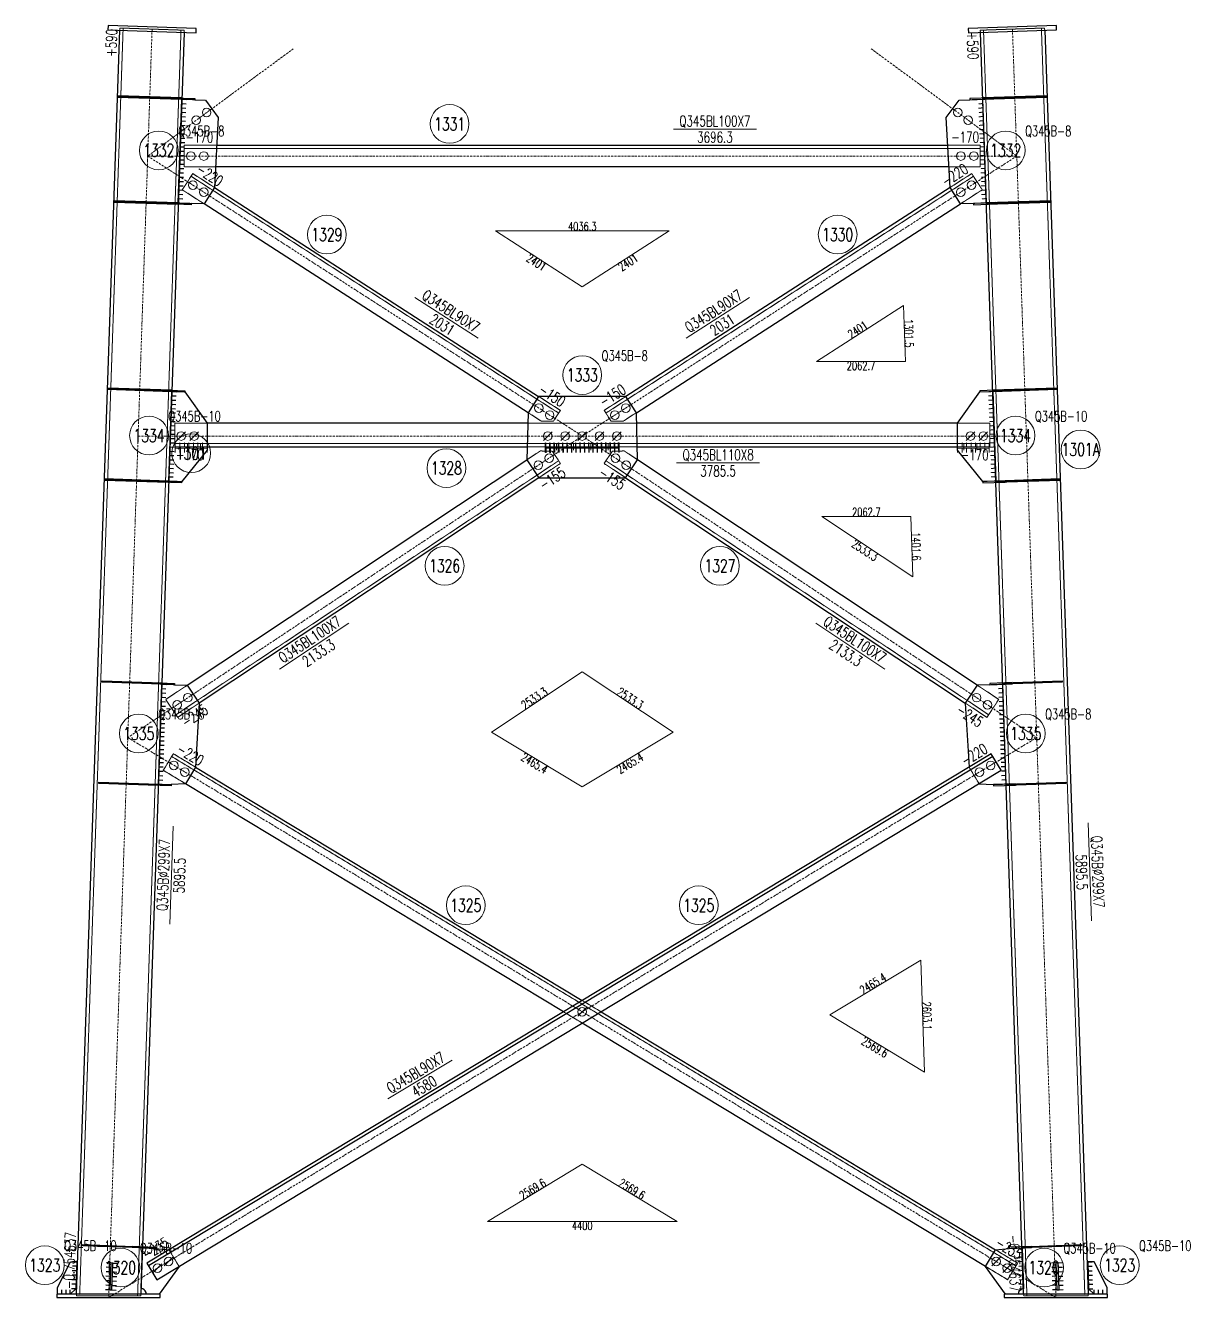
# Model space of a CAD drawing. Extents: x 200306 to 244369, y -126880 to -87343.
# Drawn here: x 213344 to 218755, y -106664 to -100754 of the extents above; entities that cross this region are included whole.
import ezdxf
from ezdxf.enums import TextEntityAlignment as Align

# ---------------------------------------------------------------- set-up
doc = ezdxf.new("R2010")
doc.units = 0
doc.header["$MEASUREMENT"] = 0
doc.linetypes.add('Dash', pattern=[2.75, 2, -0.75])
doc.linetypes.add('DashDot', pattern=[15.6, 9, -3, 0.6, -3])
doc.layers.get('0').update_dxf_attribs({"linetype": 'CONTINUOUS', "lineweight": 25})
doc.styles.get("Standard").update_dxf_attribs({"font": 'simplex.shx', "width": 0.7, "height": 3, "bigfont": 'gbhzfs.shx'})

# ---------------------------------------------------------------- blocks, each defined once
blk = doc.blocks.new('M20X45S')
at = {"color": 3, "linetype": 'Continuous', "lineweight": 13}
blk.add_circle((0, 0), 1, dxfattribs=at)
blk = doc.blocks.new('M20X55S')
at = {"color": 3, "linetype": 'Continuous', "lineweight": 13}
blk.add_line((-1, -1), (1, 1), dxfattribs=at)
blk.add_circle((0, 0), 1, dxfattribs=at)

msp = doc.modelspace()

# ---------------------------------------------------------------- linework, layer by layer
at = {"color": 1, "linetype": 'Dash', "lineweight": 20}
for p, q in [((213797.86278, -100766.74985), (213596.05324, -106651.51779)), ((213782.52886, -100776.22987), (213782.87159, -100766.23575)), ((213782.87159, -100766.23575), (214081.69593, -100776.48349)), ((214066.70474, -100775.96939), (213865.05329, -106656.12756)), ((214081.69593, -100776.48349), (214081.3532, -100786.47762)), ((217778.7035, -100776.48349), (218077.52783, -100766.23575)), ((217779.04623, -100786.47762), (217778.7035, -100776.48349)), ((217793.69469, -100775.96939), (217995.34614, -106656.12756)), ((218062.53665, -100766.74985), (218264.34619, -106651.51779)), ((218077.52783, -100766.23575), (218077.87057, -100776.22987)), ((214070.68787, -101097.47868), (214130.11915, -101099.51679)), ((217730.28028, -101099.51679), (217789.71156, -101097.47868)), ((217789.71156, -101097.47868), (217769.72331, -101098.16415)), ((217790.39952, -101117.5396), (217770.41127, -101118.22507)), ((217791.08748, -101137.60053), (217771.09923, -101138.28599)), ((217791.77544, -101157.66145), (217771.78719, -101158.34692)), ((217792.4634, -101177.72237), (217772.47515, -101178.40784)), ((217793.15136, -101197.7833), (217773.16311, -101198.46877)), ((217793.83932, -101217.84422), (217773.85107, -101218.52969)), ((217794.52728, -101237.90514), (217774.53903, -101238.59061)), ((217795.21524, -101257.96607), (217775.22699, -101258.65154)), ((217795.9032, -101278.02699), (217775.91495, -101278.71246)), ((214082.06246, -101411.01299), (214082.06246, -101311.01299)), ((214082.06246, -101311.01299), (214232.66966, -101311.01299)), ((214082.06246, -101326.01299), (217778.33697, -101326.01299)), ((217627.72977, -101311.01299), (217778.33697, -101311.01299)), ((217796.59116, -101298.08792), (217776.60291, -101298.77338)), ((217797.27912, -101318.14884), (217777.29087, -101318.83431)), ((217797.96708, -101338.20976), (217777.97883, -101338.89523)), ((217778.33697, -101311.01299), (217778.33697, -101411.01299)), ((214227.33564, -101411.01299), (214082.06246, -101411.01299)), ((217778.33697, -101411.01299), (217633.06379, -101411.01299)), ((217798.65504, -101358.27069), (217778.66679, -101358.95616)), ((217799.343, -101378.33161), (217779.35475, -101379.01708)), ((217800.03096, -101398.39254), (217780.04271, -101399.078)), ((214072.57271, -101518.02055), (214121.33036, -101442.37208)), ((214113.20408, -101454.98016), (215820.37302, -102555.29914)), ((214121.33036, -101442.37208), (214222.19527, -101507.38239)), ((217747.19535, -101454.98016), (216040.02641, -102555.29914)), ((217739.06907, -101442.37208), (217638.20416, -101507.38239)), ((217787.82672, -101518.02055), (217739.06907, -101442.37208)), ((217800.71892, -101418.45346), (217780.73067, -101419.13893)), ((217801.40688, -101438.51438), (217781.41863, -101439.19985)), ((217802.09484, -101458.57531), (217782.10659, -101459.26077)), ((214173.4374, -101583.03072), (214072.57271, -101518.02055)), ((217686.96203, -101583.03072), (217787.82672, -101518.02055)), ((217802.7828, -101478.63623), (217782.79455, -101479.3217)), ((217803.47076, -101498.69715), (217783.48251, -101499.38262)), ((217804.15872, -101518.75808), (217784.17047, -101519.44355)), ((214113.60811, -101580.97896), (214054.17683, -101578.94085)), ((217806.2226, -101578.94085), (217746.79132, -101580.97896)), ((217804.84668, -101538.819), (217784.85843, -101539.50447)), ((217805.53464, -101558.87993), (217785.54639, -101559.56539)), ((217806.2226, -101578.94085), (217786.23435, -101579.62632)), ((214024.13139, -102455.06606), (214083.56267, -102457.10417)), ((217776.83676, -102457.10417), (217836.26804, -102455.06606)), ((217836.26804, -102455.06606), (217816.27979, -102455.75153)), ((217836.94715, -102474.86893), (217816.9589, -102475.55439)), ((215727.63528, -102477.68133), (215828.49929, -102542.69106)), ((216132.76415, -102477.68133), (216031.90013, -102542.69106)), ((217837.62626, -102494.67179), (217817.63801, -102495.35726)), ((217838.30537, -102514.47465), (217818.31712, -102515.16012)), ((217838.98448, -102534.27751), (217818.99623, -102534.96298)), ((215741.07686, -102593.41898), (215678.87744, -102553.32968)), ((215795.99419, -102593.12338), (215741.07686, -102593.41898)), ((215828.49929, -102542.69106), (215795.99419, -102593.12338)), ((216031.90013, -102542.69106), (216064.40523, -102593.12338)), ((216064.40523, -102593.12338), (216119.32257, -102593.41898)), ((216119.32257, -102593.41898), (216181.52199, -102553.32968)), ((217839.66359, -102554.08038), (217819.67534, -102554.76584)), ((217840.3427, -102573.88324), (217820.35445, -102574.56871)), ((217841.02181, -102593.6861), (217821.03356, -102594.37157)), ((214037.45462, -102601.7781), (214037.45462, -102711.7781)), ((214187.45462, -102601.7781), (214037.45462, -102601.7781)), ((216182.72642, -102601.7781), (215677.673, -102601.7781)), ((217822.94481, -102601.7781), (217672.94481, -102601.7781)), ((217841.70092, -102613.48897), (217821.71267, -102614.17443)), ((217842.38003, -102633.29183), (217822.39178, -102633.9773)), ((217822.94481, -102711.7781), (217822.94481, -102601.7781)), ((217843.05914, -102653.09469), (217823.07089, -102653.78016)), ((214037.45462, -102696.7781), (217822.94481, -102696.7781)), ((214037.45462, -102711.7781), (214187.45462, -102711.7781)), ((214040.21545, -102711.7781), (214040.21545, -102691.78986)), ((214040.21545, -102711.7781), (214040.21545, -102717.77457)), ((214187.45462, -102711.7781), (214040.21545, -102711.7781)), ((214061.24962, -102711.7781), (214061.24962, -102691.78986)), ((214082.28379, -102711.7781), (214082.28379, -102691.78986)), ((214103.31795, -102711.7781), (214103.31795, -102691.78986)), ((214124.35212, -102711.7781), (214124.35212, -102691.78986)), ((214145.38628, -102711.7781), (214145.38628, -102691.78986)), ((214166.42045, -102711.7781), (214166.42045, -102691.78986)), ((214187.45462, -102711.7781), (214187.45462, -102691.78986)), ((214187.45462, -102717.77457), (214187.45462, -102711.7781)), ((215674.93839, -102711.7781), (216185.46104, -102711.7781)), ((215758.37277, -102711.7781), (215758.37277, -102691.78986)), ((215758.37277, -102711.7781), (215758.37277, -102717.77457)), ((216102.02666, -102711.7781), (215758.37277, -102711.7781)), ((215778.5877, -102711.7781), (215778.5877, -102691.78986)), ((215798.80264, -102711.7781), (215798.80264, -102691.78986)), ((215819.01757, -102711.7781), (215819.01757, -102691.78986)), ((215839.23251, -102711.7781), (215839.23251, -102691.78986)), ((215859.44744, -102711.7781), (215859.44744, -102691.78986)), ((215879.66238, -102711.7781), (215879.66238, -102691.78986)), ((215899.87731, -102711.7781), (215899.87731, -102691.78986)), ((215920.09225, -102711.7781), (215920.09225, -102691.78986)), ((215940.30718, -102711.7781), (215940.30718, -102691.78986)), ((215960.52212, -102711.7781), (215960.52212, -102691.78986)), ((215980.73705, -102711.7781), (215980.73705, -102691.78986)), ((216000.95199, -102711.7781), (216000.95199, -102691.78986)), ((216021.16692, -102711.7781), (216021.16692, -102691.78986)), ((216041.38186, -102711.7781), (216041.38186, -102691.78986)), ((216061.59679, -102711.7781), (216061.59679, -102691.78986)), ((216081.81173, -102711.7781), (216081.81173, -102691.78986)), ((216102.02666, -102711.7781), (216102.02666, -102691.78986)), ((216102.02666, -102717.77457), (216102.02666, -102711.7781)), ((217672.94481, -102711.7781), (217672.94481, -102691.78986)), ((217672.94481, -102711.7781), (217822.94481, -102711.7781)), ((217672.94481, -102711.7781), (217672.94481, -102717.77457)), ((217820.18398, -102711.7781), (217672.94481, -102711.7781)), ((217693.97898, -102711.7781), (217693.97898, -102691.78986)), ((217715.01314, -102711.7781), (217715.01314, -102691.78986)), ((217736.04731, -102711.7781), (217736.04731, -102691.78986)), ((217757.08148, -102711.7781), (217757.08148, -102691.78986)), ((217778.11564, -102711.7781), (217778.11564, -102691.78986)), ((217799.14981, -102711.7781), (217799.14981, -102691.78986)), ((217820.18398, -102711.7781), (217820.18398, -102691.78986)), ((217820.18398, -102717.77457), (217820.18398, -102711.7781)), ((217843.73825, -102672.89755), (217823.75, -102673.58302)), ((217844.41736, -102692.70042), (217824.42911, -102693.38589)), ((214040.21545, -102717.77457), (214040.21545, -102737.76281)), ((214040.21545, -102717.77457), (214187.45462, -102717.77457)), ((214061.24962, -102717.77457), (214061.24962, -102737.76281)), ((214082.28379, -102717.77457), (214082.28379, -102737.76281)), ((214103.31795, -102717.77457), (214103.31795, -102737.76281)), ((214124.35212, -102717.77457), (214124.35212, -102737.76281)), ((214145.38628, -102717.77457), (214145.38628, -102737.76281)), ((214166.42045, -102717.77457), (214166.42045, -102737.76281)), ((214187.45462, -102717.77457), (214187.45462, -102737.76281)), ((215673.43685, -102772.18104), (215735.09498, -102731.2622)), ((215735.09498, -102731.2622), (215790.56429, -102731.65594)), ((215758.37277, -102717.77457), (215758.37277, -102737.76281)), ((215758.37277, -102717.77457), (216102.02666, -102717.77457)), ((215778.5877, -102717.77457), (215778.5877, -102737.76281)), ((215790.56429, -102731.65594), (215828.71806, -102789.14759)), ((215798.80264, -102717.77457), (215798.80264, -102737.76281)), ((215819.01757, -102717.77457), (215819.01757, -102737.76281)), ((215839.23251, -102717.77457), (215839.23251, -102737.76281)), ((215859.44744, -102717.77457), (215859.44744, -102737.76281)), ((215879.66238, -102717.77457), (215879.66238, -102737.76281)), ((215899.87731, -102717.77457), (215899.87731, -102737.76281)), ((215920.09225, -102717.77457), (215920.09225, -102737.76281)), ((215940.30718, -102717.77457), (215940.30718, -102737.76281)), ((215960.52212, -102717.77457), (215960.52212, -102737.76281)), ((215980.73705, -102717.77457), (215980.73705, -102737.76281)), ((216000.95199, -102717.77457), (216000.95199, -102737.76281)), ((216021.16692, -102717.77457), (216021.16692, -102737.76281)), ((216069.83514, -102731.65594), (216031.68137, -102789.14759)), ((216041.38186, -102717.77457), (216041.38186, -102737.76281)), ((216061.59679, -102717.77457), (216061.59679, -102737.76281)), ((216125.30444, -102731.2622), (216069.83514, -102731.65594)), ((216081.81173, -102717.77457), (216081.81173, -102737.76281)), ((216102.02666, -102717.77457), (216102.02666, -102737.76281)), ((216186.96258, -102772.18104), (216125.30444, -102731.2622)), ((217672.94481, -102717.77457), (217672.94481, -102737.76281)), ((217672.94481, -102717.77457), (217820.18398, -102717.77457)), ((217693.97898, -102717.77457), (217693.97898, -102737.76281)), ((217715.01314, -102717.77457), (217715.01314, -102737.76281)), ((217736.04731, -102717.77457), (217736.04731, -102737.76281)), ((217757.08148, -102717.77457), (217757.08148, -102737.76281)), ((217778.11564, -102717.77457), (217778.11564, -102737.76281)), ((217799.14981, -102717.77457), (217799.14981, -102737.76281)), ((217820.18398, -102717.77457), (217820.18398, -102737.76281)), ((217845.09647, -102712.50328), (217825.10822, -102713.18875)), ((217845.77559, -102732.30614), (217825.78734, -102732.99161)), ((217846.4547, -102752.10901), (217826.46645, -102752.79447)), ((215820.42376, -102776.6494), (214042.89538, -103956.28915)), ((215828.71806, -102789.14759), (215728.73248, -102855.50207)), ((216031.68137, -102789.14759), (216131.66695, -102855.50207)), ((216039.97567, -102776.6494), (217817.50405, -103956.28915)), ((217847.13381, -102771.91187), (217827.14556, -102772.59734)), ((217847.81292, -102791.71473), (217827.82467, -102792.4002)), ((217848.49203, -102811.5176), (217828.50378, -102812.20306)), ((214069.30135, -102872.96429), (214009.87007, -102870.92618)), ((217850.52936, -102870.92618), (217791.09808, -102872.96429)), ((217849.17114, -102831.32046), (217829.18289, -102832.00593)), ((217849.85025, -102851.12332), (217829.862, -102851.80879)), ((217850.52936, -102870.92618), (217830.54111, -102871.61165)), ((213977.49365, -103815.05197), (214036.98015, -103817.09197)), ((213995.89436, -103885.4661), (214095.87961, -103819.11184)), ((217864.50507, -103885.4661), (217764.51988, -103819.11188)), ((217882.91085, -103815.05179), (217823.42994, -103817.0916)), ((214051.18967, -103968.78733), (213995.89436, -103885.4661)), ((217809.20976, -103968.78733), (217864.50507, -103885.4661)), ((214151.17619, -103902.43224), (214051.18967, -103968.78733)), ((217709.22458, -103902.43312), (217809.20976, -103968.78733)), ((213984.52209, -104214.80249), (214031.02449, -104137.74714)), ((214023.27409, -104150.5897), (217944.5009, -106517.0245)), ((214031.02449, -104137.74714), (214133.76607, -104199.75101)), ((214087.26249, -104276.80565), (213984.52209, -104214.80249)), ((217726.64283, -104199.7453), (217726.64309, -104199.74981)), ((217726.64309, -104199.74981), (217773.14339, -104276.80176)), ((214021.0594, -104281.34125), (213961.5729, -104279.30125)), ((217839.35069, -104281.34085), (217898.8316, -104279.30104)), ((215930.19971, -105283.887), (216017.29199, -105336.44662)), ((215930.19971, -105389.00624), (215843.10744, -105336.44662)), ((217913.21691, -106435.80148), (217972.7129, -106433.76115)), ((217972.7129, -106433.76115), (217952.72465, -106434.44662)), ((214010.88902, -106442.17849), (214057.39142, -106519.23383)), ((217849.51225, -106442.1796), (217952.2513, -106504.18194)), ((217973.43385, -106454.78405), (217953.4456, -106455.46952)), ((217974.1548, -106475.80695), (217954.16655, -106476.49241)), ((217905.7489, -106581.23729), (217803.0127, -106519.23666)), ((217952.2513, -106504.18194), (217905.7489, -106581.23729)), ((217974.87575, -106496.82984), (217954.8875, -106497.51531)), ((217975.5967, -106517.85274), (217955.60845, -106518.53821)), ((217976.31765, -106538.87564), (217956.3294, -106539.5611)), ((217977.0386, -106559.89853), (217957.05035, -106560.584)), ((217977.75954, -106580.92143), (217957.7713, -106581.6069)), ((217978.48049, -106601.94432), (217958.49225, -106602.62979)), ((213552.61007, -106648.14168), (213492.61007, -106648.14168)), ((213580.88634, -106656.12756), (213581.1602, -106648.14168)), ((213880.06211, -106656.12756), (213580.88634, -106656.12756)), ((213880.33597, -106648.14168), (213880.06211, -106656.12756)), ((217979.20144, -106622.96722), (217959.21319, -106623.65269)), ((217980.33732, -106656.12756), (217980.06346, -106648.14168)), ((218279.51309, -106656.12756), (217980.33732, -106656.12756)), ((218279.23922, -106648.14168), (218279.51309, -106656.12756)), ((218307.78936, -106648.14168), (218367.78936, -106648.14168))]:
    msp.add_line(p, q, dxfattribs=at)
at = {"color": 2, "linetype": 'DashDot', "lineweight": 15}
for p, q in [((213932.28376, -100771.35962), (213730.19971, -106664.13227)), ((217928.11567, -100771.35962), (218130.19971, -106664.13227)), ((214588.23284, -100862.62197), (213912.06246, -101361.01299)), ((217272.16658, -100862.62197), (217948.33697, -101361.01299)), ((213912.03298, -101361.01104), (215930.2013, -102661.77799)), ((213912.06246, -101361.01299), (217948.33697, -101361.01299)), ((217948.36645, -101361.01104), (215930.19813, -102661.77799)), ((215930.2183, -102661.7792), (213819.40502, -104062.60028)), ((213867.45462, -102661.7781), (217992.94481, -102661.7781)), ((215930.18113, -102661.7792), (218040.99441, -104062.60028)), ((218040.98552, -104062.60116), (213730.19971, -106664.13227)), ((213819.41577, -104062.60229), (218130.20018, -106664.13255))]:
    msp.add_line(p, q, dxfattribs=at)
at = {"color": 7, "linetype": 'Continuous', "lineweight": 30}
for p, q in [((214070.68787, -101097.47868), (214090.67612, -101098.16415)), ((214068.62399, -101157.66145), (214088.61224, -101158.34692)), ((214069.31195, -101137.60053), (214089.3002, -101138.28599)), ((214069.99991, -101117.5396), (214089.98816, -101118.22507)), ((214066.56011, -101217.84422), (214086.54836, -101218.52969)), ((214067.24807, -101197.7833), (214087.23632, -101198.46877)), ((214067.93603, -101177.72237), (214087.92428, -101178.40784)), ((214064.49623, -101278.02699), (214084.48448, -101278.71246)), ((214065.18419, -101257.96607), (214085.17244, -101258.65154)), ((214065.87215, -101237.90514), (214085.8604, -101238.59061)), ((214062.43235, -101338.20976), (214082.4206, -101338.89523)), ((214063.12031, -101318.14884), (214083.10856, -101318.83431)), ((214063.80827, -101298.08792), (214083.79652, -101298.77338)), ((214060.36847, -101398.39254), (214080.35672, -101399.078)), ((214061.05643, -101378.33161), (214081.04468, -101379.01708)), ((214061.74439, -101358.27069), (214081.73264, -101358.95616)), ((214058.30459, -101458.57531), (214078.29284, -101459.26077)), ((214058.99255, -101438.51438), (214078.9808, -101439.19985)), ((214059.68051, -101418.45346), (214079.66876, -101419.13893)), ((214056.24071, -101518.75808), (214076.22896, -101519.44355)), ((214056.92867, -101498.69715), (214076.91692, -101499.38262)), ((214057.61663, -101478.63623), (214077.60488, -101479.3217)), ((214054.17683, -101578.94085), (214074.16507, -101579.62632)), ((214054.86479, -101558.87993), (214074.85304, -101559.56539)), ((214055.55275, -101538.819), (214075.541, -101539.50447)), ((214023.45228, -102474.86893), (214043.44053, -102475.55439)), ((214024.13139, -102455.06606), (214044.11964, -102455.75153)), ((214021.41495, -102534.27751), (214041.4032, -102534.96298)), ((214022.09406, -102514.47465), (214042.08231, -102515.16012)), ((214022.77317, -102494.67179), (214042.76142, -102495.35726)), ((214019.37762, -102593.6861), (214039.36587, -102594.37157)), ((214020.05673, -102573.88324), (214040.04498, -102574.56871)), ((214020.73584, -102554.08038), (214040.72409, -102554.76584)), ((214017.34028, -102653.09469), (214037.32853, -102653.78016)), ((214018.0194, -102633.29183), (214038.00765, -102633.9773)), ((214018.69851, -102613.48897), (214038.68676, -102614.17443)), ((214015.98206, -102692.70042), (214035.97031, -102693.38589)), ((214016.66117, -102672.89755), (214036.64942, -102673.58302)), ((215761.18407, -102713.16153), (215761.11327, -102693.16711)), ((215781.06728, -102713.09112), (215780.99648, -102693.09671)), ((215800.95049, -102713.02072), (215800.8797, -102693.0263)), ((215820.83371, -102712.95032), (215820.76291, -102692.9559)), ((215840.71692, -102712.87991), (215840.64612, -102692.88549)), ((215860.60013, -102712.80951), (215860.52934, -102692.81509)), ((215880.48335, -102712.73911), (215880.41255, -102692.74469)), ((215900.36656, -102712.6687), (215900.29576, -102692.67428)), ((215920.24977, -102712.5983), (215920.17898, -102692.60388)), ((215940.13299, -102712.5279), (215940.06219, -102692.53348)), ((215960.0162, -102712.45749), (215959.9454, -102692.46307)), ((215979.89941, -102712.38709), (215979.82862, -102692.39267)), ((215999.78263, -102712.31669), (215999.71183, -102692.32227)), ((216019.66584, -102712.24628), (216019.59504, -102692.25186)), ((216039.54906, -102712.17588), (216039.47826, -102692.18146)), ((216059.43227, -102712.10547), (216059.36147, -102692.11106)), ((216079.31548, -102712.03507), (216079.24468, -102692.04065)), ((216099.1987, -102711.96467), (216099.1279, -102691.97025)), ((214013.94473, -102752.10901), (214033.93298, -102752.79447)), ((214014.62384, -102732.30614), (214034.61209, -102732.99161)), ((214015.30295, -102712.50328), (214035.2912, -102713.18875)), ((215761.20531, -102719.15985), (215761.2761, -102739.15427)), ((215781.08852, -102719.08945), (215781.15932, -102739.08387)), ((215800.97173, -102719.01905), (215801.04253, -102739.01347)), ((215820.85495, -102718.94864), (215820.92574, -102738.94306)), ((215840.73816, -102718.87824), (215840.80896, -102738.87266)), ((215860.62137, -102718.80784), (215860.69217, -102738.80225)), ((215880.50459, -102718.73743), (215880.57538, -102738.73185)), ((215900.3878, -102718.66703), (215900.4586, -102738.66145)), ((215920.27101, -102718.59663), (215920.34181, -102738.59104)), ((215940.15423, -102718.52622), (215940.22502, -102738.52064)), ((215960.03744, -102718.45582), (215960.10824, -102738.45024)), ((215979.92065, -102718.38541), (215979.99145, -102738.37983)), ((215999.80387, -102718.31501), (215999.87466, -102738.30943)), ((216019.68708, -102718.24461), (216019.75788, -102738.23903)), ((216039.57029, -102718.1742), (216039.64109, -102738.16862)), ((216059.45351, -102718.1038), (216059.52431, -102738.09822)), ((216079.33672, -102718.0334), (216079.40752, -102738.02782)), ((216099.21993, -102717.96299), (216099.29073, -102737.95741)), ((214011.9074, -102811.5176), (214031.89565, -102812.20306)), ((214012.58651, -102791.71473), (214032.57476, -102792.4002)), ((214013.26562, -102771.91187), (214033.25387, -102772.59734)), ((214009.87007, -102870.92618), (214029.85832, -102871.61165)), ((214010.54918, -102851.12332), (214030.53743, -102851.80879)), ((214011.22829, -102831.32046), (214031.21654, -102832.00593)), ((213977.49365, -103815.05197), (213997.4819, -103815.73743)), ((217882.91085, -103815.05179), (217862.92261, -103815.73726)), ((213975.41703, -103875.60622), (213995.40528, -103876.29169)), ((213976.10924, -103855.42147), (213996.09749, -103856.10694)), ((213976.80144, -103835.23672), (213996.78969, -103835.92218)), ((217883.60305, -103835.23654), (217863.61481, -103835.92201)), ((217884.29526, -103855.42129), (217864.30702, -103856.10676)), ((217884.98747, -103875.60604), (217864.99923, -103876.29151)), ((213973.34041, -103936.16047), (213993.32866, -103936.84594)), ((213974.03262, -103915.97572), (213994.02087, -103916.66119)), ((213974.72482, -103895.79097), (213994.71307, -103896.47644)), ((217885.67967, -103895.79079), (217865.69143, -103896.47626)), ((217886.37188, -103915.97554), (217866.38364, -103916.66101)), ((217887.06409, -103936.16029), (217867.07585, -103936.84576)), ((213971.26379, -103996.71473), (213991.25204, -103997.4002)), ((213971.956, -103976.52998), (213991.94425, -103977.21544)), ((213972.6482, -103956.34522), (213992.63645, -103957.03069)), ((217887.75629, -103956.34504), (217867.76805, -103957.03051)), ((217888.4485, -103976.52979), (217868.46026, -103977.21526)), ((217889.14071, -103996.71454), (217869.15247, -103997.40001)), ((213969.18717, -104057.26898), (213989.17542, -104057.95445)), ((213969.87938, -104037.08423), (213989.86763, -104037.7697)), ((213970.57158, -104016.89948), (213990.55983, -104017.58495)), ((217889.83291, -104016.89929), (217869.84467, -104017.58476)), ((217890.52512, -104037.08404), (217870.53688, -104037.76951)), ((217891.21732, -104057.26879), (217871.22908, -104057.95426)), ((213967.11055, -104117.82324), (213987.0988, -104118.5087)), ((213967.80276, -104097.63848), (213987.79101, -104098.32395)), ((213968.49496, -104077.45373), (213988.48321, -104078.1392)), ((217891.90953, -104077.45354), (217871.92129, -104078.13901)), ((217892.60174, -104097.63829), (217872.6135, -104098.32376)), ((217893.29394, -104117.82304), (217873.3057, -104118.50851)), ((217837.1272, -104150.58857), (213915.89899, -106517.02422)), ((213965.03393, -104178.37749), (213985.02218, -104179.06296)), ((213965.72614, -104158.19274), (213985.71439, -104158.87821)), ((213966.41834, -104138.00799), (213986.40659, -104138.69346)), ((217893.98615, -104138.00779), (217873.99791, -104138.69326)), ((217894.67836, -104158.19254), (217874.69012, -104158.87801)), ((217895.37056, -104178.37729), (217875.38232, -104179.06276)), ((213962.95731, -104238.93174), (213982.94556, -104239.61721)), ((213963.64952, -104218.74699), (213983.63777, -104219.43246)), ((213964.34172, -104198.56224), (213984.32997, -104199.24771)), ((217896.06277, -104198.56204), (217876.07453, -104199.24751)), ((217896.75498, -104218.74679), (217876.76674, -104219.43226)), ((217897.44718, -104238.93154), (217877.45894, -104239.61701)), ((213961.5729, -104279.30125), (213981.56115, -104279.98672)), ((213962.2651, -104259.1165), (213982.25335, -104259.80196)), ((217898.13939, -104259.11629), (217878.15115, -104259.80176)), ((217898.8316, -104279.30104), (217878.84336, -104279.98651)), ((213581.3252, -106539.80835), (213561.3252, -106539.80835)), ((213582.03965, -106518.97501), (213562.03965, -106518.97501)), ((213582.7541, -106498.14168), (213562.7541, -106498.14168)), ((213738.91561, -106544.98285), (213718.92737, -106544.29738)), ((213739.62964, -106524.16176), (213719.6414, -106523.47629)), ((213740.34367, -106503.34066), (213720.35543, -106502.6552)), ((213748.90973, -106545.32558), (213768.89796, -106546.01105)), ((213749.62376, -106524.50449), (213769.61199, -106525.18996)), ((213750.33778, -106503.6834), (213770.32602, -106504.36886)), ((218130.04988, -106502.99793), (218110.06164, -106503.6834)), ((218130.76391, -106523.81902), (218110.77567, -106524.50449)), ((218131.47794, -106544.64012), (218111.4897, -106545.32558)), ((218140.044, -106502.6552), (218160.03223, -106501.96973)), ((218140.75803, -106523.47629), (218160.74626, -106522.79082)), ((218141.47206, -106544.29738), (218161.46029, -106543.61192)), ((218277.64533, -106498.14168), (218297.64533, -106498.14168)), ((218278.35978, -106518.97501), (218298.35978, -106518.97501)), ((218279.07423, -106539.80835), (218299.07423, -106539.80835)), ((213579.18185, -106602.30835), (213559.18185, -106602.30835)), ((213579.8963, -106581.47501), (213559.8963, -106581.47501)), ((213580.61075, -106560.64168), (213560.61075, -106560.64168)), ((213736.77352, -106607.44613), (213716.78528, -106606.76066)), ((213737.48755, -106586.62504), (213717.49931, -106585.93957)), ((213738.20158, -106565.80394), (213718.21334, -106565.11848)), ((213746.76764, -106607.78887), (213766.75588, -106608.47433)), ((213747.48167, -106586.96777), (213767.4699, -106587.65324)), ((213748.1957, -106566.14668), (213768.18393, -106566.83215)), ((218132.19197, -106565.46121), (218112.20373, -106566.14668)), ((218132.906, -106586.2823), (218112.91776, -106586.96777)), ((218133.62003, -106607.1034), (218113.63179, -106607.78887)), ((218142.18609, -106565.11848), (218162.17432, -106564.43301)), ((218142.90011, -106585.93957), (218162.88835, -106585.2541)), ((218143.61414, -106606.76066), (218163.60238, -106606.0752)), ((218279.78868, -106560.64168), (218299.78868, -106560.64168)), ((218280.50313, -106581.47501), (218300.50313, -106581.47501)), ((218281.21757, -106602.30835), (218301.21757, -106602.30835)), ((213492.61007, -106648.14168), (213492.61007, -106628.15345)), ((213512.61007, -106648.14168), (213512.61007, -106628.15345)), ((213532.61007, -106648.14168), (213532.61007, -106628.15345)), ((213552.61007, -106648.14168), (213552.61007, -106628.15345)), ((213578.46741, -106623.14168), (213558.46741, -106623.14168)), ((213736.05949, -106628.26723), (213716.07126, -106627.58176)), ((213746.05361, -106628.60996), (213766.04185, -106629.29543)), ((218134.33405, -106627.92449), (218114.34582, -106628.60996)), ((218144.32817, -106627.58176), (218164.31641, -106626.89629)), ((218281.93202, -106623.14168), (218301.93202, -106623.14168)), ((218307.78936, -106648.14168), (218307.78936, -106628.15345)), ((218327.78936, -106648.14168), (218327.78936, -106628.15345)), ((218347.78936, -106648.14168), (218347.78936, -106628.15345)), ((218367.78936, -106648.14168), (218367.78936, -106628.15345))]:
    msp.add_line(p, q, dxfattribs=at)
at = {"color": 7, "linetype": 'Continuous', "lineweight": 13}
for p, q in [((216353.74547, -101236.01299), (216738.74547, -101236.01299)), ((215152.98006, -102018.07121), (215447.16866, -102207.68414)), ((216707.41937, -102018.07121), (216413.23077, -102207.68414)), ((216368.61475, -102786.7781), (216753.61475, -102786.7781)), ((214845.56397, -103531.6215), (214524.77726, -103744.50853)), ((217014.83546, -103531.6215), (217335.62217, -103744.50853)), ((214029.90937, -104474.86628), (214014.31498, -104929.59897)), ((218279.22627, -104459.47753), (218294.82066, -104914.21021)), ((215326.30251, -105560.73566), (215026.64282, -105741.57832))]:
    msp.add_line(p, q, dxfattribs=at)
at = {"color": 1, "linetype": 'Continuous', "lineweight": 18}
for p, q in [((215526.57221, -101707.88981), (215930.19971, -101968.04116)), ((216333.82722, -101707.88981), (215526.57221, -101707.88981)), ((215930.19971, -101968.04116), (216333.82722, -101707.88981)), ((217422.06259, -102054.75828), (217018.43508, -102314.90963)), ((217430.9841, -102314.90963), (217422.06259, -102054.75828)), ((217018.43508, -102314.90963), (217430.9841, -102314.90963)), ((217043.14085, -103035.32997), (217465.29768, -103315.49388)), ((217455.68987, -103035.32997), (217043.14085, -103035.32997)), ((217465.29768, -103315.49388), (217455.68987, -103035.32997)), ((215930.19971, -103757.03962), (215508.04288, -104037.20352)), ((216352.35655, -104037.20352), (215930.19971, -103757.03962)), ((215508.04288, -104037.20352), (215930.19971, -104291.97332)), ((215930.19971, -104291.97332), (216352.35655, -104037.20352)), ((217501.89899, -105096.03326), (217079.74216, -105350.80306)), ((217519.74216, -105616.34019), (217501.89899, -105096.03326)), ((217079.74216, -105350.80306), (217519.74216, -105616.34019)), ((215930.19971, -106044.54563), (215490.19971, -106310.08276)), ((216370.19971, -106310.08276), (215930.19971, -106044.54563)), ((215490.19971, -106310.08276), (216370.19971, -106310.08276))]:
    msp.add_line(p, q, dxfattribs=at)
at = {"color": 7, "linetype": 'Continuous', "lineweight": 30}
for points in [[(213727.74693, -100754.33945), (213727.06147, -100774.3277)], [(214137.50606, -100768.39154), (213727.74693, -100754.33945)], [(218132.65249, -100754.33945), (217722.89337, -100768.39154)], [(218133.33796, -100774.3277), (218132.65249, -100754.33945)], [(213581.1602, -106648.14168), (213782.52886, -100776.22987)], [(213727.06147, -100774.3277), (214136.82059, -100788.37979)], [(214081.3532, -100786.47762), (213880.33597, -106648.14168)], [(214136.82059, -100788.37979), (214137.50606, -100768.39154)], [(217722.89337, -100768.39154), (217723.57884, -100788.37979)], [(217723.57884, -100788.37979), (218133.33796, -100774.3277)], [(217980.06346, -106648.14168), (217779.04623, -100786.47762)], [(218077.87057, -100776.22987), (218279.23922, -106648.14168)], [(213772.64665, -101081.25426), (213772.44101, -101087.25074)], [(213772.44101, -101087.25074), (214068.54052, -101097.40504)], [(214068.74617, -101091.40856), (213772.64665, -101081.25426)], [(213773.04985, -101087.27162), (213773.25549, -101081.27514)], [(214069.15332, -101097.42605), (213773.04985, -101087.27162)], [(213773.25549, -101081.27514), (214069.35896, -101091.42958)], [(214026.92606, -101095.97793), (214027.1317, -101089.98146)], [(214130.11915, -101099.51679), (214026.92606, -101095.97793)], [(214027.1317, -101089.98146), (214130.32479, -101093.52031)], [(214054.17683, -101578.94085), (214070.68787, -101097.47868)], [(214068.54052, -101097.40504), (214068.74617, -101091.40856)], [(214069.35896, -101091.42958), (214069.15332, -101097.42605)], [(214130.32479, -101093.52031), (214130.11915, -101099.51679)], [(214130.11915, -101099.51679), (214180.23328, -101101.23538)], [(214180.23328, -101101.23538), (214239.56555, -101181.73185)], [(217620.83388, -101181.73185), (217680.16615, -101101.23538)], [(217680.16615, -101101.23538), (217730.28028, -101099.51679)], [(217833.26773, -101089.98146), (217730.07464, -101093.52031)], [(217730.07464, -101093.52031), (217730.28028, -101099.51679)], [(217730.28028, -101099.51679), (217833.47337, -101095.97793)], [(217789.71156, -101097.47868), (217806.2226, -101578.94085)], [(217791.04047, -101091.42958), (218087.14394, -101081.27514)], [(217791.24611, -101097.42605), (217791.04047, -101091.42958)], [(218087.34958, -101087.27162), (217791.24611, -101097.42605)], [(218087.75278, -101081.25426), (217791.65326, -101091.40856)], [(217791.65326, -101091.40856), (217791.8589, -101097.40504)], [(217791.8589, -101097.40504), (218087.95842, -101087.25074)], [(217833.47337, -101095.97793), (217833.26773, -101089.98146)], [(218087.14394, -101081.27514), (218087.34958, -101087.27162)], [(218087.95842, -101087.25074), (218087.75278, -101081.25426)], [(214239.56555, -101181.73185), (214222.19525, -101507.38266)], [(217638.20417, -101507.38266), (217620.83388, -101181.73185)], [(214232.66966, -101311.01299), (217627.72977, -101311.01299)], [(217633.06379, -101411.01299), (214227.33564, -101411.01299)], [(214222.19525, -101507.38266), (214173.43786, -101583.03073)], [(214222.19527, -101507.38239), (215727.63528, -102477.68133)], [(217638.20416, -101507.38239), (216132.76415, -102477.68133)], [(217686.96157, -101583.03073), (217638.20417, -101507.38266)], [(213755.92997, -101568.71291), (213755.72433, -101574.70938)], [(213755.72433, -101574.70938), (214051.82384, -101584.86368)], [(214052.02948, -101578.86721), (213755.92997, -101568.71291)], [(213756.33316, -101574.73026), (213756.53881, -101568.73379)], [(214052.43664, -101584.8847), (213756.33316, -101574.73026)], [(213756.53881, -101568.73379), (214052.64228, -101578.88822)], [(214010.20937, -101583.43658), (214010.41501, -101577.4401)], [(214113.40247, -101586.97543), (214010.20937, -101583.43658)], [(214010.41501, -101577.4401), (214113.60811, -101580.97896)], [(214051.82384, -101584.86368), (214052.02948, -101578.86721)], [(214052.64228, -101578.88822), (214052.43664, -101584.8847)], [(214113.60811, -101580.97896), (214113.40247, -101586.97543)], [(214173.43786, -101583.03073), (214113.60811, -101580.97896)], [(215678.87744, -102553.32968), (214173.4374, -101583.03072)], [(216181.52199, -102553.32968), (217686.96203, -101583.03072)], [(217746.79132, -101580.97896), (217686.96157, -101583.03073)], [(217849.98441, -101577.4401), (217746.79132, -101580.97896)], [(217746.79132, -101580.97896), (217746.99696, -101586.97543)], [(217746.99696, -101586.97543), (217850.19005, -101583.43658)], [(217807.75715, -101578.88822), (218103.86062, -101568.73379)], [(217807.96279, -101584.8847), (217807.75715, -101578.88822)], [(218104.06626, -101574.73026), (217807.96279, -101584.8847)], [(218104.46946, -101568.71291), (217808.36995, -101578.86721)], [(217808.36995, -101578.86721), (217808.57559, -101584.86368)], [(217808.57559, -101584.86368), (218104.6751, -101574.70938)], [(217850.19005, -101583.43658), (217849.98441, -101577.4401)], [(218103.86062, -101568.73379), (218104.06626, -101574.73026)], [(218104.6751, -101574.70938), (218104.46946, -101568.71291)], [(213726.09839, -102438.84193), (213725.89275, -102444.8384)], [(213725.89275, -102444.8384), (214021.99235, -102454.99271)], [(214022.198, -102448.99623), (213726.09839, -102438.84193)], [(213726.49337, -102444.859), (213726.69901, -102438.86253)], [(214022.59684, -102455.01344), (213726.49337, -102444.859)], [(213726.69901, -102438.86253), (214022.80248, -102449.01696)], [(213980.36958, -102453.56531), (213980.57522, -102447.56884)], [(214083.56267, -102457.10417), (213980.36958, -102453.56531)], [(213980.57522, -102447.56884), (214083.76831, -102451.1077)], [(214009.87007, -102870.92618), (214024.13139, -102455.06606)], [(214021.99235, -102454.99271), (214022.198, -102448.99623)], [(214022.80248, -102449.01696), (214022.59684, -102455.01344)], [(214083.76831, -102451.1077), (214083.56267, -102457.10417)], [(214083.56267, -102457.10417), (214084.09614, -102457.12247)], [(214084.09614, -102457.12247), (214187.45462, -102601.7781)], [(217672.94481, -102601.7781), (217776.30329, -102457.12247)], [(217776.30329, -102457.12247), (217776.83676, -102457.10417)], [(217879.82421, -102447.56884), (217776.63112, -102451.1077)], [(217776.63112, -102451.1077), (217776.83676, -102457.10417)], [(217776.83676, -102457.10417), (217880.02985, -102453.56531)], [(217836.26804, -102455.06606), (217850.52936, -102870.92618)], [(217837.59695, -102449.01696), (218133.70042, -102438.86253)], [(217837.80259, -102455.01344), (217837.59695, -102449.01696)], [(218133.90606, -102444.859), (217837.80259, -102455.01344)], [(218134.30104, -102438.84193), (217838.20143, -102448.99623)], [(217838.20143, -102448.99623), (217838.40707, -102454.99271)], [(217838.40707, -102454.99271), (218134.50668, -102444.8384)], [(217880.02985, -102453.56531), (217879.82421, -102447.56884)], [(218133.70042, -102438.86253), (218133.90606, -102444.859)], [(218134.50668, -102444.8384), (218134.30104, -102438.84193)], [(215727.63484, -102477.68133), (215678.87745, -102553.32941)], [(216132.76459, -102477.68133), (215727.63484, -102477.68133)], [(216181.52198, -102553.32941), (216132.76459, -102477.68133)], [(215678.87745, -102553.32941), (215673.43677, -102772.18091)], [(216186.96266, -102772.18091), (216181.52198, -102553.32941)], [(215677.673, -102601.7781), (214187.45462, -102601.7781)], [(214187.45462, -102601.7781), (214187.45462, -102726.7781)], [(217672.94481, -102601.7781), (216182.72642, -102601.7781)], [(217672.94481, -102726.7781), (217672.94481, -102601.7781)], [(214187.45462, -102711.7781), (215674.93839, -102711.7781)], [(215761.18407, -102713.16153), (216099.1987, -102711.96467)], [(216099.1987, -102711.96467), (216099.21993, -102717.96299)], [(216185.46104, -102711.7781), (217672.94481, -102711.7781)], [(214187.45462, -102726.7781), (214069.83482, -102872.98259)], [(215761.20531, -102719.15985), (215761.18407, -102713.16153)], [(216099.21993, -102717.96299), (215761.20531, -102719.15985)], [(217790.56461, -102872.98259), (217672.94481, -102726.7781)], [(214095.87961, -103819.11184), (215673.43685, -102772.18104)], [(215673.43677, -102772.18091), (215728.73202, -102855.50207)], [(216131.6674, -102855.50207), (216186.96266, -102772.18091)], [(217764.51988, -103819.11188), (216186.96258, -102772.18104)], [(213711.63144, -102860.69852), (213711.4258, -102866.695)], [(213711.4258, -102866.695), (214007.5254, -102876.8493)], [(214007.73104, -102870.85283), (213711.63144, -102860.69852)], [(213712.02641, -102866.7156), (213712.23205, -102860.71912)], [(214008.12988, -102876.87003), (213712.02641, -102866.7156)], [(213712.23205, -102860.71912), (214008.33552, -102870.87356)], [(213965.90262, -102875.42191), (213966.10826, -102869.42544)], [(214069.09571, -102878.96077), (213965.90262, -102875.42191)], [(213966.10826, -102869.42544), (214069.30135, -102872.96429)], [(214007.5254, -102876.8493), (214007.73104, -102870.85283)], [(214008.33552, -102870.87356), (214008.12988, -102876.87003)], [(214069.30135, -102872.96429), (214069.09571, -102878.96077)], [(214069.83482, -102872.98259), (214069.30135, -102872.96429)], [(215728.73248, -102855.50207), (214151.17619, -103902.43224)], [(215728.73202, -102855.50207), (216131.6674, -102855.50207)], [(216131.66695, -102855.50207), (217709.22458, -103902.43312)], [(217791.09808, -102872.96429), (217790.56461, -102872.98259)], [(217894.29117, -102869.42544), (217791.09808, -102872.96429)], [(217791.09808, -102872.96429), (217791.30372, -102878.96077)], [(217791.30372, -102878.96077), (217894.49681, -102875.42191)], [(217852.06391, -102870.87356), (218148.16738, -102860.71912)], [(217852.26955, -102876.87003), (217852.06391, -102870.87356)], [(218148.37302, -102866.7156), (217852.26955, -102876.87003)], [(218148.76799, -102860.69852), (217852.66839, -102870.85283)], [(217852.66839, -102870.85283), (217852.87403, -102876.8493)], [(217852.87403, -102876.8493), (218148.97363, -102866.695)], [(217894.49681, -102875.42191), (217894.29117, -102869.42544)], [(218148.16738, -102860.71912), (218148.37302, -102866.7156)], [(218148.97363, -102866.695), (218148.76799, -102860.69852)], [(213701.03357, -103805.57126), (213701.23921, -103799.57478)], [(213975.9581, -103814.99939), (213701.03357, -103805.57126)], [(213701.23921, -103799.57478), (213976.16374, -103809.00292)], [(213933.70443, -103813.55028), (213933.91007, -103807.5538)], [(214036.98015, -103817.09197), (213933.70443, -103813.55028)], [(213933.91007, -103807.5538), (214037.18579, -103811.09549)], [(213961.5729, -104279.30125), (213977.49365, -103815.05197)], [(213976.16374, -103809.00292), (213975.9581, -103814.99939)], [(214037.18579, -103811.09549), (214036.98015, -103817.09197)], [(214036.98015, -103817.09197), (214095.88144, -103819.1119)], [(214095.88144, -103819.1119), (214151.17673, -103902.43306)], [(217764.51991, -103819.11184), (217709.22457, -103902.43299)], [(217823.42994, -103817.0916), (217764.51991, -103819.11184)], [(217926.56865, -103807.55108), (217823.22429, -103811.09513)], [(217823.22429, -103811.09513), (217823.42994, -103817.0916)], [(217823.42994, -103817.0916), (217926.77429, -103813.54756)], [(217898.8316, -104279.30104), (217882.91085, -103815.05179)], [(217884.42128, -103808.99655), (218159.36837, -103799.56764)], [(217884.62692, -103814.99303), (217884.42128, -103808.99655)], [(218159.57401, -103805.56412), (217884.62692, -103814.99303)], [(217926.77429, -103813.54756), (217926.56865, -103807.55108)], [(218159.36837, -103799.56764), (218159.57401, -103805.56412)], [(214151.17673, -103902.43306), (214133.76657, -104199.75019)], [(217709.22457, -103902.43299), (217726.64283, -104199.7453)], [(217829.3768, -104137.74602), (213908.14859, -106504.18166)], [(217875.8792, -104214.80137), (217829.3768, -104137.74602)], [(213954.65099, -106581.23701), (217875.8792, -104214.80137)], [(214133.76657, -104199.75019), (214087.26417, -104276.80553)], [(214133.76607, -104199.75101), (215930.19971, -105283.887)], [(213684.90718, -104275.81693), (213685.11282, -104269.82045)], [(213959.83171, -104285.24506), (213684.90718, -104275.81693)], [(213685.11282, -104269.82045), (213960.03735, -104279.24859)], [(213917.57804, -104283.79603), (213917.78368, -104277.79956)], [(214020.85376, -104287.33773), (213917.57804, -104283.79603)], [(213917.78368, -104277.79956), (214021.0594, -104281.34125)], [(213960.03735, -104279.24859), (213959.83171, -104285.24506)], [(214021.0594, -104281.34125), (214020.85376, -104287.33773)], [(214021.53765, -104281.35765), (214021.0594, -104281.34125)], [(214087.26417, -104276.80553), (214021.53765, -104281.35765)], [(215843.10744, -105336.44662), (214087.26249, -104276.80565)], [(217773.14339, -104276.80176), (217773.14545, -104276.80516)], [(217773.14545, -104276.80516), (217838.86688, -104281.35744)], [(217838.86688, -104281.35744), (217839.35069, -104281.34085)], [(217942.69504, -104277.79681), (217839.35069, -104281.34085)], [(217839.35069, -104281.34085), (217839.55633, -104287.33732)], [(217839.55633, -104287.33732), (217942.90068, -104283.79328)], [(217900.54767, -104279.24219), (218175.49476, -104269.81328)], [(217900.75331, -104285.23866), (217900.54767, -104279.24219)], [(218175.7004, -104275.80975), (217900.75331, -104285.23866)], [(217942.90068, -104283.79328), (217942.69504, -104277.79681)], [(218175.49476, -104269.81328), (218175.7004, -104275.80975)], [(216017.29199, -105336.44662), (217849.51225, -106442.1796)], [(217803.0127, -106519.23666), (215930.19971, -105389.00624)], [(213611.22876, -106424.28044), (213611.4344, -106418.28396)], [(213886.15329, -106433.70857), (213611.22876, -106424.28044)], [(213611.4344, -106418.28396), (213886.35893, -106427.7121)], [(213840.34769, -106432.13531), (213840.55333, -106426.13883)], [(213947.45895, -106435.80853), (213840.34769, -106432.13531)], [(213840.55333, -106426.13883), (213947.66459, -106429.81206)], [(213881.20521, -106622.79598), (213887.68782, -106433.76115)], [(213886.35893, -106427.7121), (213886.15329, -106433.70857)], [(213887.68782, -106433.76115), (213947.65255, -106435.81756)], [(213947.66459, -106429.81206), (213947.45895, -106435.80853)], [(218016.29529, -106426.26303), (217913.01127, -106429.80501)], [(217913.01127, -106429.80501), (217913.21691, -106435.80148)], [(217913.21691, -106435.80148), (218016.50093, -106432.25951)], [(217972.7129, -106433.76115), (217979.20144, -106622.96722)], [(217974.0405, -106427.7121), (218248.96503, -106418.28396)], [(217974.24614, -106433.70857), (217974.0405, -106427.7121)], [(218249.17067, -106424.28044), (217974.24614, -106433.70857)], [(218016.50093, -106432.25951), (218016.29529, -106426.26303)], [(218248.96503, -106418.28396), (218249.17067, -106424.28044)], [(213947.65255, -106435.81756), (214010.88902, -106442.17849)], [(217803.01059, -106519.23372), (217849.51299, -106442.17837)], [(217849.51299, -106442.17837), (217912.74815, -106435.81756)], [(217912.74815, -106435.81756), (217913.21691, -106435.80148)], [(213492.61007, -106618.14168), (213552.7541, -106498.14168)], [(213552.7541, -106498.14168), (213582.7541, -106498.14168)], [(213582.7541, -106498.14168), (213578.46741, -106623.14168)], [(213740.34367, -106503.34066), (213736.05949, -106628.26723)], [(213750.33778, -106503.6834), (213740.34367, -106503.34066)], [(213746.05361, -106628.60996), (213750.33778, -106503.6834)], [(213908.14859, -106504.18166), (213954.65099, -106581.23701)], [(214057.39142, -106519.23383), (213965.25807, -106647.78347)], [(217895.05828, -106647.95329), (217803.01059, -106519.23372)], [(218140.044, -106502.6552), (218130.04988, -106502.99793)], [(218130.04988, -106502.99793), (218134.33405, -106627.92449)], [(218144.32817, -106627.58176), (218140.044, -106502.6552)], [(218277.64533, -106498.14168), (218281.93202, -106623.14168)], [(218307.64533, -106498.14168), (218277.64533, -106498.14168)], [(218367.78936, -106618.14168), (218307.64533, -106498.14168)], [(213490.19971, -106648.14168), (213490.19971, -106664.13227)], [(213492.61007, -106648.14168), (213490.19971, -106648.14168)], [(213490.19971, -106664.13227), (213970.19971, -106664.13227)], [(213492.61007, -106648.14168), (213492.61007, -106618.14168)], [(213552.61007, -106648.14168), (213492.61007, -106648.14168)], [(213578.46741, -106623.14168), (213552.61007, -106648.14168)], [(213970.19971, -106648.14168), (213552.61007, -106648.14168)], [(213736.05949, -106628.26723), (213746.05361, -106628.60996)], [(213888.72298, -106624.2257), (213881.20521, -106622.79598)], [(213895.45607, -106627.86252), (213888.72298, -106624.2257)], [(213900.77361, -106633.36568), (213895.45607, -106627.86252)], [(213904.17735, -106640.21955), (213900.77361, -106633.36568)], [(213905.34838, -106647.78193), (213904.17735, -106640.21955)], [(213965.25807, -106647.78347), (213905.34838, -106647.78193)], [(213970.19971, -106664.13227), (213970.19971, -106648.14168)], [(217890.19971, -106648.14168), (217890.19971, -106664.13227)], [(218370.19971, -106648.14168), (217890.19971, -106648.14168)], [(217890.19971, -106664.13227), (218370.19971, -106664.13227)], [(217955.05828, -106647.95276), (217895.05828, -106647.95329)], [(217956.22941, -106640.39047), (217955.05828, -106647.95276)], [(217959.63319, -106633.53672), (217956.22941, -106640.39047)], [(217964.95072, -106628.03366), (217959.63319, -106633.53672)], [(217971.68375, -106624.39691), (217964.95072, -106628.03366)], [(217979.20144, -106622.96722), (217971.68375, -106624.39691)], [(218134.33405, -106627.92449), (218144.32817, -106627.58176)], [(218281.93202, -106623.14168), (218307.78936, -106648.14168)], [(218367.78936, -106648.14168), (218367.78936, -106618.14168)], [(218370.19971, -106664.13227), (218370.19971, -106648.14168)]]:
    msp.add_lwpolyline(points, dxfattribs=at)
at = {"color": 3, "linetype": 'Continuous', "lineweight": 20}
for points in [[(214097.45462, -102726.7781), (214097.45462, -102696.7781)], [(214157.45462, -102726.7781), (214157.45462, -102696.7781)], [(215810.19971, -102726.7781), (215810.19971, -102696.7781)], [(215890.19971, -102726.7781), (215890.19971, -102696.7781)], [(215970.19971, -102726.7781), (215970.19971, -102696.7781)], [(216050.19971, -102726.7781), (216050.19971, -102696.7781)], [(217702.94481, -102726.7781), (217702.94481, -102696.7781)], [(217762.94481, -102726.7781), (217762.94481, -102696.7781)]]:
    msp.add_lwpolyline(points, dxfattribs=at)
at = {"color": 7, "linetype": 'Continuous', "lineweight": 13}
for centre in [(215314.15396, -101212.01299), (213963.49051, -101334.8167), (217896.90892, -101334.8167), (214744.02009, -101725.93175), (217116.37934, -101725.93175), (215930.19971, -102378.68133), (213918.05889, -102659.60306), (217942.34054, -102659.60306), (214114.36733, -102741.50015), (218244.73893, -102724.39772), (215299.28468, -102810.7781), (215290.95095, -103264.84886), (216569.44848, -103264.84886), (213870.59144, -104043.78354), (217989.81306, -104043.78335), (215389.25274, -104841.79786), (216471.14809, -104841.79701), (213434.17632, -106513.78257), (213785.50468, -106524.88554), (218074.89901, -106524.97112), (218426.22311, -106513.78257)]:
    msp.add_circle(centre, 90, dxfattribs=at)

# ---------------------------------------------------------------- block references
at = {"color": 3, "linetype": 'Continuous', "lineweight": 13, "xscale": 20, "yscale": 20, "zscale": 20}
for name, p in [('M20X45S', (214137.45259, -101194.88265)), ('M20X45S', (214185.75047, -101159.28329)), ('M20X45S', (217674.64896, -101159.28329)), ('M20X45S', (217722.94684, -101194.88265)), ('M20X45S', (214112.06246, -101361.01299)), ('M20X45S', (214172.06246, -101361.01299)), ('M20X45S', (217688.33697, -101361.01299)), ('M20X45S', (217748.33697, -101361.01299)), ('M20X45S', (214122.16806, -101496.44908)), ('M20X45S', (214172.60039, -101528.95416)), ('M20X45S', (217687.79904, -101528.95416)), ('M20X45S', (217738.23137, -101496.44908)), ('M20X45S', (215728.47231, -102531.75791)), ('M20X45S', (216131.92712, -102531.75791)), ('M20X45S', (215778.90464, -102564.26298)), ('M20X45S', (216081.49479, -102564.26298)), ('M20X55S', (214067.45462, -102661.7781)), ('M20X55S', (214127.45462, -102661.7781)), ('M20X55S', (215770.19971, -102661.7781)), ('M20X55S', (215850.19971, -102661.7781)), ('M20X55S', (215930.19971, -102661.7781)), ('M20X55S', (216010.19971, -102661.7781)), ('M20X55S', (216090.19971, -102661.7781)), ('M20X55S', (217732.94481, -102661.7781)), ('M20X55S', (217792.94481, -102661.7781)), ('M20X45S', (215776.07361, -102764.07586)), ('M20X45S', (216084.32582, -102764.07586)), ('M20X45S', (215726.08087, -102797.25305)), ('M20X45S', (216134.31855, -102797.25305)), ('M20X45S', (214048.53799, -103910.53837)), ('M20X45S', (214098.53073, -103877.36117)), ('M20X45S', (217761.8687, -103877.36117)), ('M20X45S', (217811.86144, -103910.53837)), ('M20X45S', (214033.45804, -104191.77539)), ('M20X45S', (217826.9414, -104191.77539)), ('M20X45S', (214084.82827, -104222.77699)), ('M20X45S', (217775.57119, -104222.77698)), ('M20X55S', (215930.19525, -105336.44393)), ('M20X55S', (214008.45511, -106496.20695)), ('M20X55S', (217851.94429, -106496.20694)), ('M20X55S', (213957.0849, -106527.20854)), ('M20X55S', (217903.31452, -106527.20854))]:
    msp.add_blockref(name, p, dxfattribs=at)

# ---------------------------------------------------------------- texts
at = {"color": 7, "linetype": 'Continuous', "lineweight": 13, "width": 0.7}
for s, rotation, p in [('+590', 88.035894481, (213742.99449, -100834.90937)), ('+590', 271.964105519, (217743.62467, -100847.72762)), ('-220', 32.802932795, (217659.91566, -101448.77447)), ('-220', 327.197067205, (214200.48377, -101448.77447)), ('Q345BL90X7', 327.197067205, (215320.39005, -102081.35748)), ('Q345BL90X7', 32.802932795, (216540.00938, -102081.35748)), ('2031', 327.197067205, (215279.75867, -102144.39787)), ('2031', 32.802932795, (216580.64076, -102144.39787)), ('-150', 327.197067205, (215789.97726, -102473.24828)), ('-150', 32.802932795, (216070.42217, -102473.24828)), ('-155', 33.569861139, (215791.12894, -102859.09979)), ('-155', 326.430138861, (216069.27049, -102859.09979)), ('Q345BL100X7', 33.569861139, (214664.43487, -103606.81955)), ('Q345BL100X7', 326.430138861, (217195.96455, -103606.81955)), ('2133.3', 33.569861139, (214705.90636, -103669.31048)), ('2133.3', 326.430138861, (217154.49307, -103669.31048)), ('-245', 33.569861139, (214130.25027, -103961.32607)), ('-245', 326.430138861, (217730.14916, -103961.32607)), ('-220', 328.889292742, (214110.33243, -104141.80928)), ('-220', 31.110707258, (217750.06887, -104141.80815)), ('Q345B%%C299X7', 88.035894481, (213984.63421, -104700.94737)), ('Q345B%%C299X7', 271.964105519, (218324.50143, -104685.55862)), ('5895.5', 88.035894481, (214059.59014, -104703.51788)), ('5895.5', 271.964105519, (218249.5455, -104688.12912)), ('Q345BL90X7', 31.110707258, (215157.09666, -105619.05059)), ('4580', 31.110707258, (215195.84866, -105683.26338)), ('-0.754637', 88.035894481, (213548.98215, -106492.31097)), ('-235', 31.110707258, (213948.70453, -106435.90673)), ('-235', 328.889292742, (217911.69537, -106435.90702)), ('-0.754637', 271.964105519, (217937.63701, -106505.12922))]:
    msp.add_text(s, height=50, rotation=rotation, dxfattribs=at).set_placement(p, align=Align.MIDDLE_CENTER)
for s, height, p in [('Q345BL100X7', 50, (216546.24547, -101198.51299)), ('1331', 60, (215314.15396, -101212.01299)), ('-170', 50, (214152.06246, -101273.51299)), ('3696.3', 50, (216546.24547, -101273.51299)), ('-170', 50, (217708.33697, -101273.51299)), ('1332', 60, (213963.49051, -101334.8167)), ('1332', 60, (217896.90892, -101334.8167)), ('1329', 60, (214744.02009, -101725.93175)), ('1330', 60, (217116.37934, -101725.93175)), ('1333', 60, (215930.19971, -102378.68133)), ('1334', 60, (213918.05889, -102659.60306)), ('1334', 60, (217942.34054, -102659.60306)), ('1301', 60, (214114.36733, -102741.50015)), ('1301A', 60, (218244.73893, -102724.39772)), ('-170', 50, (214107.45462, -102749.2781)), ('Q345BL110X8', 50, (216561.11475, -102749.2781)), ('-170', 50, (217752.94481, -102749.2781)), ('1328', 60, (215299.28468, -102810.7781)), ('3785.5', 50, (216561.11475, -102824.2781)), ('1326', 60, (215290.95095, -103264.84886)), ('1327', 60, (216569.44848, -103264.84886)), ('1335', 60, (213870.59144, -104043.78354)), ('1335', 60, (217989.81306, -104043.78335)), ('1325', 60, (215389.25274, -104841.79786)), ('1325', 60, (216471.14809, -104841.79701)), ('1323', 60, (213434.17632, -106513.78257)), ('1323', 60, (218426.22311, -106513.78257)), ('1320', 60, (213785.50468, -106524.88554)), ('1320', 60, (218074.89901, -106524.97112))]:
    msp.add_text(s, height=height, dxfattribs=at).set_placement(p, align=Align.MIDDLE_CENTER)
for s, p in [('Q345B-8', (214053.49051, -101244.8167)), ('Q345B-8', (217986.90892, -101244.8167)), ('Q345B-8', (216020.19971, -102288.68133)), ('Q345B-10', (214008.05889, -102569.60306)), ('Q345B-10', (218032.34054, -102569.60306)), ('Q345B-8', (213960.59144, -103953.78354)), ('Q345B-8', (218079.81306, -103953.78335)), ('Q345B-10', (213524.17632, -106423.78257)), ('Q345B-10', (213875.50468, -106434.88554)), ('Q345B-10', (218164.89901, -106434.97112)), ('Q345B-10', (218516.22311, -106423.78257))]:
    msp.add_text(s, height=48, dxfattribs=at).set_placement(p, align=Align.MIDDLE_LEFT)
at = {"color": 7, "linetype": 'Continuous', "lineweight": 20, "width": 0.7}
for s, p in [('4036.3', (215930.19971, -101687.68981)), ('2062.7', (217224.70959, -102335.10963)), ('2062.7', (217249.41536, -103015.12997)), ('4400', (215930.19971, -106330.28276))]:
    msp.add_text(s, height=40, dxfattribs=at).set_placement(p, align=Align.MIDDLE_CENTER)
for s, rotation, p in [('2401', 327.196873428, (215717.44253, -101854.94433)), ('2401', 32.803126572, (216142.9569, -101854.94433)), ('2401', 32.803126572, (217209.30541, -102167.8551)), ('1301.5', 271.964105519, (217446.71148, -102184.14163)), ('1401.6', 271.964105519, (217480.68191, -103174.7196)), ('2533.3', 326.429804053, (217243.04951, -103192.24275)), ('2533.3', 33.570195947, (215707.95154, -103880.29075)), ('2533.3', 326.429804053, (216152.44789, -103880.29075)), ('2465.4', 328.889202716, (215708.68407, -104181.88305)), ('2465.4', 31.110797284, (216151.71536, -104181.88305)), ('2465.4', 31.110797284, (217280.38334, -105206.12353)), ('2603.1', 271.964105519, (217531.00871, -105355.49441)), ('2569.6', 328.889292742, (217289.30495, -105500.86627)), ('2569.6', 31.110707258, (215699.76251, -106160.01955)), ('2569.6', 328.889292742, (216160.63692, -106160.01955))]:
    msp.add_text(s, height=40, rotation=rotation, dxfattribs=at).set_placement(p, align=Align.MIDDLE_CENTER)

doc.saveas('drawing.dxf')
